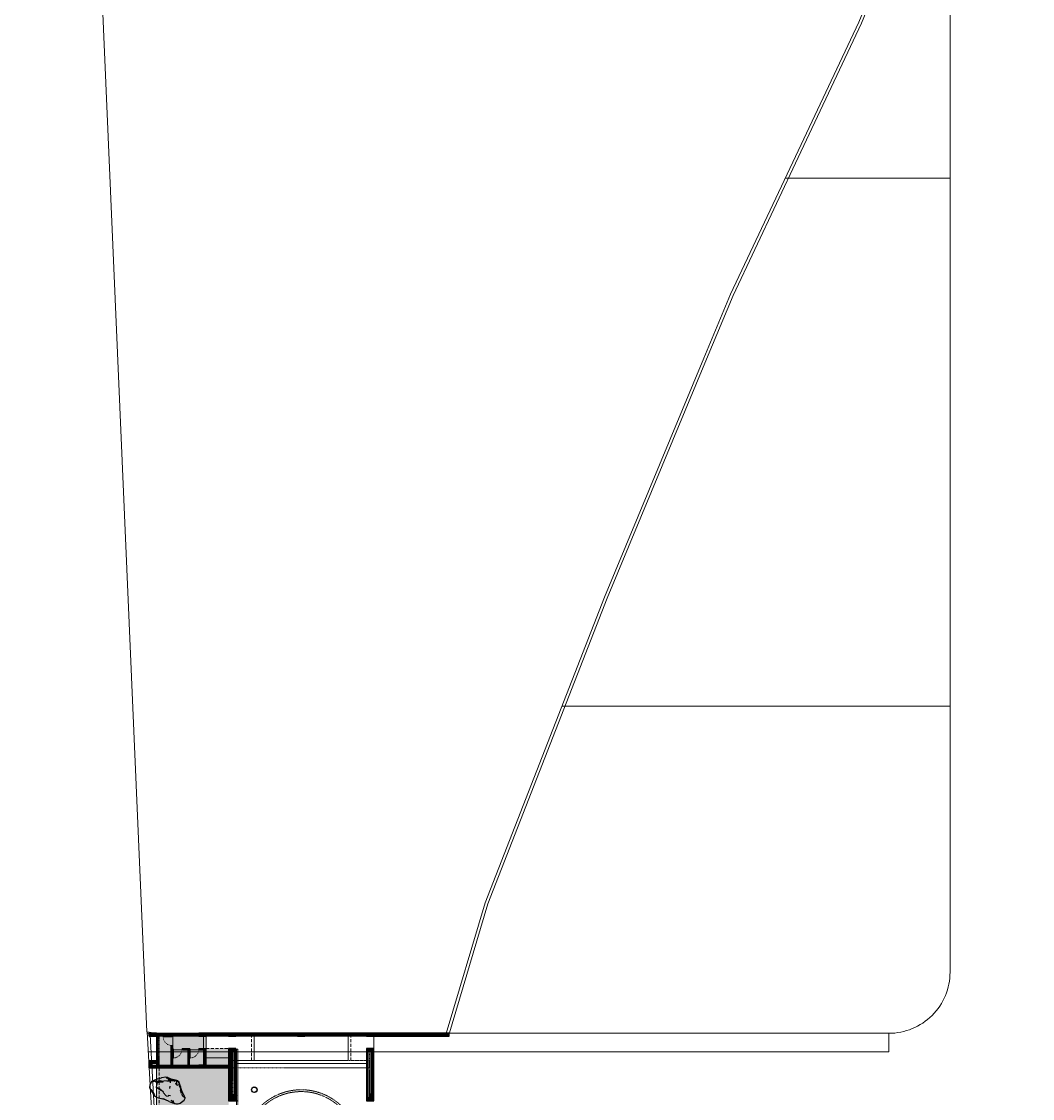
# Model space of a CAD drawing. Header units: metres. Extents: x 5205117 to 5948571, y 646915 to 1143748.
# Drawn here: x 5205117 to 5287567, y 880810 to 968665 of the extents above; entities that cross this region are included whole.
import ezdxf

# ---------------------------------------------------------------- set-up
doc = ezdxf.new("R2010")
doc.units = ezdxf.units.M
doc.header["$MEASUREMENT"] = 0
for name, pattern in [('CONTINOUS', [0]), ('DASHED', [0.75, 0.5, -0.25]), ('DOT', [0.25, 0, -0.25])]:
    doc.linetypes.add(name, pattern=pattern)
for name, color, linetype, lineweight in [('A-Beam line', 2, 'DASHED', 5), ('A-Column', 191, 'CONTINOUS', 30), ('A-Dimension', 135, 'Continuous', 13), ('A-Door', 3, 'Continuous', 15), ('A-Dotted', 43, 'DASHED', 5), ('A-Elevation 1', 4, 'Continuous', 13), ('A-Elevation 2', 163, 'Continuous', 9), ('A-Floor drop', 7, 'Continuous', 5), ('A-Metal', 14, 'Continuous', 0), ('A-Plot', 7, 'CONTINOUS', 5), ('A-Wall', 34, 'Continuous', 30), ('H-Column', 191, 'Continuous', 5), ('H-Hatch', 250, 'Continuous', 0), ('H-Slab bottom lvl + 0000', 250, 'Continuous', 0), ('H-Wall hatch', 33, 'Continuous', 0), ('L-Elevation 1', 63, 'Continuous', 13), ('PLOT', 7, 'Continuous', 5), ('road', 7, 'Continuous', 9)]:
    doc.layers.add(name, color=color, linetype=linetype, lineweight=lineweight)
doc.layers.add('Edges', color=7, linetype='Continuous')

# ---------------------------------------------------------------- blocks, each defined once
blk = doc.blocks.new('A$Cde208810')
at = {"layer": 'H-Hatch', "ltscale": 100}
h = blk.add_hatch(dxfattribs=at)
h.set_pattern_fill('AR-B88', color=256, scale=0.025)
h.set_pattern_definition([(2e-15, (31.7895, 0), (0, 0.2), []), (90, (31.78949, 0), (-0.1, 0.2), [0.2, -0.2])])
h.paths.add_polyline_path([(31.789, 0), (31.789, 3.449), (20.6, 3.449), (20.6, 1.949), (16.949, 1.949), (16.949, 3.449), (13, 3.449), (13, 4.049), (13.23, 4.049), (13.23, 5.874), (0, 5.874), (0, 0)])
blk = doc.blocks.new('A$C70754499')
at = {"layer": 'Edges'}
for p, q in [((-176, 309), (-96, 351)), ((-176, 309), (-112, 339)), ((-96, 351), (-112, 339)), ((9, 430), (-96, 351)), ((72, 469), (9, 430)), ((72, 469), (116, 479)), ((116, 479), (193, 469)), ((213, 457), (157, 451)), ((260, 462), (193, 469)), ((260, 462), (213, 457)), ((348, 443), (213, 457)), ((368, 450), (260, 462)), ((348, 443), (387, 440)), ((429, 430), (368, 450)), ((471, 379), (429, 430)), ((517, 266), (471, 379)), ((-544, 46), (-555, -110)), ((-534, 78), (-544, 46)), ((-508, 122), (-534, 78)), ((-490, 141), (-508, 122)), ((-458, 165), (-490, 141)), ((-448, 169), (-458, 165)), ((-387, 209), (-448, 169)), ((-406, 183), (-448, 169)), ((-406, 183), (-350, 202)), ((-363, 172), (-406, 183)), ((-334, 236), (-387, 209)), ((-289, 195), (-363, 172)), ((-328, 163), (-363, 172)), ((-283, 260), (-334, 236)), ((-289, 195), (-285, 196)), ((-283, 260), (-176, 309)), ((-186, 116), (-130, 167)), ((-98, 215), (-150, 171)), ((37, 214), (-98, 215)), ((52, -59), (0, 0)), ((35, 205), (124, 218)), ((243, 253), (124, 218)), ((124, 218), (242, 230)), ((317, 262), (243, 253)), ((272, 19), (346, 103)), ((333, 32), (285, -26)), ((377, 167), (333, 233)), ((333, 32), (378, 102)), ((333, 32), (355, 65)), ((346, 103), (377, 167)), ((355, 65), (378, 102)), ((361, 58), (425, 153)), ((378, 102), (425, 153)), ((378, 102), (388, 117)), ((388, 117), (421, 171)), ((453, 74), (402, -31)), ((455, 185), (421, 171)), ((425, 153), (427, 155)), ((427, 155), (455, 185)), ((427, 155), (493, 184)), ((453, 74), (511, 223)), ((455, 185), (493, 184)), ((480, 218), (496, 262)), ((480, 218), (493, 184)), ((496, 262), (517, 266)), ((511, 223), (517, 266)), ((-555, -110), (-530, -165)), ((-530, -165), (-521, -177)), ((-521, -177), (-462, -156)), ((-521, -177), (-457, -193)), ((-462, -156), (-420, -155)), ((-390, -205), (-457, -193)), ((-420, -155), (-380, -185)), ((-390, -205), (-297, -242)), ((-363, -210), (-390, -205)), ((-389, -191), (-343, -219)), ((-345, -178), (-254, -224)), ((-343, -219), (-260, -254)), ((-297, -242), (-116, -319)), ((-290, -209), (-221, -260)), ((-260, -254), (-246, -261)), ((-260, -254), (-257, -255)), ((-246, -261), (-257, -255)), ((-246, -261), (-193, -286)), ((-221, -260), (-138, -278)), ((-221, -260), (-161, -286)), ((-193, -286), (-116, -319)), ((-161, -286), (-153, -290)), ((-153, -290), (-121, -312)), ((-153, -290), (-102, -314)), ((-121, -312), (-50, -336)), ((-116, -319), (-23, -358)), ((-102, -314), (-88, -238)), ((-52, -335), (-102, -314)), ((-88, -238), (-6, -265)), ((-88, -238), (26, -301)), ((-60, -238), (-4, -250)), ((-52, -335), (24, -320)), ((-28, -337), (24, -320)), ((24, -320), (73, -296)), ((38, -326), (106, -285)), ((53, -270), (89, -262)), ((89, -262), (155, -169)), ((89, -262), (104, -248)), ((190, -164), (104, -248)), ((106, -285), (126, -263)), ((155, -169), (112, -133)), ((126, -263), (179, -207)), ((126, -263), (150, -249)), ((216, -217), (150, -249)), ((155, -169), (220, -88)), ((179, -207), (196, -188)), ((179, -207), (247, -201)), ((285, -26), (190, -164)), ((227, -164), (196, -188)), ((247, -201), (216, -217)), ((234, -159), (227, -164)), ((227, -164), (268, -171)), ((268, -171), (234, -159)), ((247, -201), (250, -201)), ((281, -183), (250, -201)), ((268, -171), (301, -137)), ((281, -183), (328, -144)), ((328, -144), (402, -31)), ((9, -349), (-23, -358)), ((-7, -345), (-13, -347)), ((-7, -345), (34, -329)), ((9, -349), (38, -326)), ((34, -329), (38, -326))]:
    blk.add_line(p, q, dxfattribs=at)
blk = doc.blocks.new('A$C7FA71147')
at = {"layer": 'A-Door'}
for p, q in [((0, 860), (819, 860)), ((0, 860), (0, 820)), ((0, 820), (819, 820)), ((819, 820), (819, 860))]:
    blk.add_line(p, q, dxfattribs=at)
for points in [[(40, 860), (-40, 860), (-40, 900), (40, 900)], [(40, 40), (-40, 40), (-40, 0), (40, 0)]]:
    blk.add_lwpolyline(points, close=True, dxfattribs=at)
at = {"layer": 'A-Door', "linetype": 'DOT'}
blk.add_arc((0, 860), 820, 270, 357.20119, dxfattribs=at)
blk = doc.blocks.new('A$C201b412b')
at = {"layer": 'A-Dotted', "ltscale": 0.5}
blk.add_line((0, 0.83), (32.019, 0.83), dxfattribs=at)
at = {"layer": 'L-Elevation 1', "ltscale": 5}
blk.add_line((0, 0.6), (31.789, 0.6), dxfattribs=at)

msp = doc.modelspace()

# ---------------------------------------------------------------- hatches: boundary and pattern name
at = {"layer": 'H-Column'}
h = msp.add_hatch(dxfattribs=at)
h.set_pattern_fill('ANSI31', color=256, scale=100, angle=-90)
h.set_pattern_definition([(315, (-9164201.915, -217952.712), (8.838834765, 8.838834765), [])])
h.paths.add_polyline_path([(5221999.5, 862695.3), (5221999.5, 862465.5), (5222599.5, 862465.5), (5222599.5, 862695.3)])
h.paths.add_polyline_path([(5221999.5, 866575.3), (5221999.5, 866345.6), (5222599.5, 866345.6), (5222599.5, 866575.3)])
h.paths.add_polyline_path([(5217604.6, 851505.6), (5217374.9, 851505.6), (5217374.9, 850905.6), (5217604.6, 850905.6)])
h.paths.add_polyline_path([(5224099.2, 851505.6), (5223869.5, 851505.6), (5223869.5, 850905.6), (5224099.2, 850905.6)])
h.paths.add_polyline_path([(5219804.2, 851505.6), (5219574.5, 851505.6), (5219574.5, 850905.6), (5219804.2, 850905.6)])
h.paths.add_polyline_path([(5224099.2, 853735.6), (5223869.5, 853735.6), (5223869.5, 853135.6), (5224099.2, 853135.6)])
h.paths.add_polyline_path([(5224099.2, 858095.8), (5223869.5, 858095.8), (5223869.5, 857495.8), (5224099.2, 857495.8)])
h.paths.add_polyline_path([(5219804.2, 853735.6), (5219574.5, 853735.6), (5219574.5, 853135.6), (5219804.2, 853135.6)])
h.paths.add_polyline_path([(5219804.2, 858095.8), (5219574.5, 858095.8), (5219574.5, 857495.8), (5219804.2, 857495.8)])
h.paths.add_polyline_path([(5219574.5, 862695.5), (5219574.5, 862465.8), (5220174.5, 862465.8), (5220174.5, 862695.5)])
h.paths.add_polyline_path([(5219574.5, 866575.3), (5219574.5, 866345.6), (5220174.5, 866345.6), (5220174.5, 866575.3)])
h.paths.add_polyline_path([(5219574.5, 870295.3), (5219574.5, 870065.5), (5220174.5, 870065.5), (5220174.5, 870295.3)])
h.paths.add_polyline_path([(5233249.4, 868955.3), (5233249.4, 868725.5), (5233849.4, 868725.5), (5233849.4, 868955.3)])
h.paths.add_polyline_path([(5233249.4, 872970.3), (5233249.4, 872740.5), (5233849.4, 872740.5), (5233849.4, 872970.3)])
h.paths.add_polyline_path([(5233249.4, 880850.3), (5233249.4, 880620.5), (5233849.4, 880620.5), (5233849.4, 880850.3)])
h.paths.add_polyline_path([(5233249.4, 886125.3), (5233249.4, 885895.5), (5233849.4, 885895.5), (5233849.4, 886125.3)])
h.paths.add_polyline_path([(5233249.4, 884895.3), (5233249.4, 884665.5), (5233849.4, 884665.5), (5233849.4, 884895.3)])
h.paths.add_polyline_path([(5219574.5, 886125.3), (5219574.5, 885895.5), (5220174.5, 885895.4), (5220174.5, 886125.1)])
h.paths.add_polyline_path([(5215525.1, 886125.3), (5215525.1, 885895.5), (5216125.1, 885895.5), (5216125.1, 886125.3)])
h.paths.add_polyline_path([(5221999.5, 886125.3), (5221999.5, 885895.5), (5222599.5, 885895.5), (5222599.5, 886125.3)])
h.paths.add_polyline_path([(5221999.5, 868955), (5221999.5, 868725.3), (5222599.5, 868725.3), (5222599.5, 868955)])
h.paths.add_polyline_path([(5221999.5, 872970.3), (5221999.5, 872740.5), (5222599.5, 872740.5), (5222599.5, 872970.3)])
h.paths.add_polyline_path([(5221999.5, 880849.5), (5221999.5, 880619.8), (5222599.5, 880619.8), (5222599.5, 880849.5)])
h.paths.add_polyline_path([(5221999.5, 884895.3), (5221999.5, 884665.5), (5222599.5, 884665.5), (5222599.5, 884895.3)])
h.paths.add_polyline_path([(5215755.1, 883895.2), (5215755.1, 883295.1), (5215525.1, 883295.1), (5215525.1, 883895.2)])
h.paths.add_polyline_path([(5227624.5, 886125.3), (5227624.5, 885895.5), (5228224.5, 885895.5), (5228224.5, 886125.3)])
h.paths.add_polyline_path([(5219574.5, 883524.8), (5219574.5, 883295.1), (5220174.5, 883295.1), (5220174.5, 883524.8)])
h.paths.add_polyline_path([(5239399.7, 886125.3), (5239399.7, 885895.3), (5239999.7, 885895.3), (5239999.7, 886125.3)])
h.paths.add_polyline_path([(5222369.5, 853365.6), (5222369.5, 853135.6), (5222599.5, 853135.6), (5222599.5, 853365.6)])
h.paths.add_polyline_path([(5222369.5, 858095.8), (5222369.5, 857865.8), (5222599.5, 857865.8), (5222599.5, 858095.8)])
at = {"layer": 'H-Slab bottom lvl + 0000', "ltscale": 0.5}
h = msp.add_hatch(dxfattribs=at)
h.set_pattern_fill('SACNCR', color=256, scale=763, angle=-90)
h.set_pattern_definition([(315, (5196610.086, 915881.476), (50.58023, 50.58023), []), (315, (5196610.086, 915830.895), (50.58023, 50.58023), [0, -71.53125])])
h.paths.add_polyline_path([(5218694.5, 883524.5), (5218694.5, 884780.1), (5218174.9, 884780.1), (5217444.5, 884780.3), (5217444.5, 883524.8)])
h.paths.add_polyline_path([(5219574.5, 883524.7), (5219574.5, 883524.8), (5220059.5, 883524.8), (5220059.5, 884780.3), (5219574.7, 884780.3), (5218809.5, 884780.3), (5218809.5, 883524.5)])
h.paths.add_polyline_path([(5219574.7, 884780.3), (5219574.7, 884895.3), (5220174.5, 884895.3), (5220178.5, 884895.3), (5220178.5, 885895.3), (5220174.5, 885895.3), (5216240.1, 885894.8), (5216241, 883525.1), (5217329.5, 883524.9), (5217329.5, 885095.2), (5217444.5, 885095.3), (5217444.5, 884780.4), (5218279.2, 884780.1), (5218279.2, 884895.1), (5218809.5, 884895.2), (5218809.5, 884780.4)])
h.paths.add_polyline_path([(5221999.5, 883524.3), (5221999.5, 884895.3), (5220174.5, 884895.5), (5220174.5, 883524.5)])
h.paths.add_polyline_path([(5222599.5, 855365.6), (5222599.5, 853365.6), (5223869.5, 853365.6), (5223869.5, 855365.6)])
h.paths.add_polyline_path([(5219804.2, 857865.8), (5219804.2, 853365.6), (5222369.5, 853365.6), (5222369.5, 857865.8)])
at = {"layer": 'H-Wall hatch', "ltscale": 0.5}
h = msp.add_hatch(dxfattribs=at)
h.set_pattern_fill('ANSI32', color=256, scale=200, angle=-90)
h.set_pattern_definition([(315, (-9164201.915, -217952.71), (53.0330086, 53.0330086), []), (315, (-9164201.915, -217988.07), (53.0330086, 53.0330086), [])])
h.paths.add_polyline_path([(5221999.5, 885895.3), (5221999.5, 886125.3), (5220174.5, 886125.3), (5220174.5, 885895.3)])
h.paths.add_polyline_path([(5222599.5, 868955), (5222599.5, 872740.5), (5222484.5, 872740.5), (5222484.5, 868955)])
h.paths.add_polyline_path([(5222599.5, 856680.6), (5222599.5, 857865.8), (5222484.5, 857865.8), (5222484.5, 856680.6)])
h.paths.add_polyline_path([(5233249.4, 885895.3), (5233249.4, 886125.3), (5228224.5, 886125.3), (5228224.5, 885895.3)])
h.paths.add_polyline_path([(5227624.5, 885895.3), (5227624.5, 886125.3), (5222599.5, 886125.3), (5222599.5, 885895.3)])
h.paths.add_polyline_path([(5233849.4, 880850.3), (5233849.4, 884665.5), (5233619.4, 884665.5), (5233619.4, 881150.3), (5233499.4, 881150.3), (5233499.4, 880850.3)])
h.paths.add_polyline_path([(5233849.4, 868955.3), (5233849.4, 872740.5), (5233499.4, 872740.3), (5233499.4, 872440.3), (5233619.4, 872440.3), (5233619.4, 868955.3)])
h.paths.add_polyline_path([(5233364.4, 868955.1), (5233364.4, 872740.4), (5233249.4, 872740.5), (5233249.4, 868955.3)])
h.paths.add_polyline_path([(5222229.5, 868955), (5222229.5, 872440.3), (5222349.5, 872440.3), (5222349.5, 872740.3), (5221999.5, 872740.5), (5221999.5, 868955)])
h.paths.add_polyline_path([(5220174.5, 866575.3), (5220174.5, 870065.5), (5219944.5, 870065.5), (5219944.5, 866575.3)])
h.paths.add_polyline_path([(5219689.5, 866575.3), (5219689.5, 870065.5), (5219574.5, 870065.5), (5219574.5, 866575.3)])
h.paths.add_polyline_path([(5219804.2, 858095.8), (5219804.5, 858095.8), (5219804.5, 862465.8), (5219574.5, 862465.8), (5219574.5, 858095.8)])
h.paths.add_polyline_path([(5222369.5, 857865.8), (5222369.5, 858095.8), (5219804.5, 858095.8), (5219804.5, 858095.8), (5219804.4, 857865.8)])
h.paths.add_polyline_path([(5219804.5, 853735.6), (5219804.5, 857495.8), (5219574.5, 857495.8), (5219574.5, 853735.6)])
h.paths.add_polyline_path([(5224099.5, 853735.6), (5224099.5, 857495.8), (5223869.5, 857495.8), (5223869.5, 853735.6)])
h.paths.add_polyline_path([(5224099.5, 851505.6), (5224099.5, 853135.6), (5223869.5, 853135.6), (5223869.5, 851505.6)])
h.paths.add_polyline_path([(5223869.5, 850905.6), (5223869.5, 851135.6), (5221569.5, 851135.6), (5221569.5, 851685.6), (5221454.5, 851685.6), (5221454.5, 850905.6)])
h.paths.add_polyline_path([(5220454.5, 850905.6), (5220454.5, 851135.6), (5219804.2, 851135.6), (5219804.2, 850905.6)])
h.paths.add_polyline_path([(5220454.5, 853135.6), (5220454.6, 853250.6), (5219804.3, 853250.6), (5219804.2, 853135.6)])
h.paths.add_polyline_path([(5219804.5, 851505.6), (5219804.5, 853135.6), (5219804.2, 853135.6), (5219574.5, 853135.6), (5219574.5, 851505.6)])
h.paths.add_polyline_path([(5219574.5, 850905.6), (5219574.5, 851135.6), (5217604.6, 851135.6), (5217604.6, 850905.6)])
h.paths.add_polyline_path([(5220174.5, 883524.8), (5220174.5, 884895.3), (5219574.7, 884895.3), (5219574.7, 884780.3), (5220059.5, 884780.3), (5220059.5, 883524.8)])
h.paths.add_polyline_path([(5222599.5, 880849.5), (5222599.5, 884665.5), (5222484.5, 884665.5), (5222484.5, 880849.5)])
h.paths.add_polyline_path([(5222229.5, 881150.3), (5222229.5, 884665.5), (5221999.5, 884665.5), (5221999.5, 883524.3), (5220174.5, 883524.5), (5220174.5, 883295.1), (5221999.5, 883295.1), (5221999.5, 880849.5), (5222349.5, 880850.3), (5222349.5, 881150.3)])
h.paths.add_polyline_path([(5233849.4, 886125.4), (5233849.4, 885895.4), (5239399.7, 885895.3), (5239399.7, 886125.3)])
h.paths.add_polyline_path([(5217444.5, 885095.3), (5217329.5, 885095.3), (5217329.5, 883524.8), (5216241, 883525), (5216240.1, 885895.6), (5216125.1, 885895.5), (5216125.9, 883895.4), (5215755.1, 883895.2), (5215754.9, 883780.2), (5216125.7, 883779.9), (5216126, 883524.9), (5215755.1, 883525.1), (5215755.1, 883295.1), (5219574.5, 883295.1), (5219574.5, 883524.7), (5218809.5, 883524.5), (5218809.5, 884895.1), (5218279.2, 884895.1), (5218279.2, 884780.1), (5218694.5, 884780.1), (5218694.5, 883524.5), (5217444.5, 883524.8)])
h.paths.add_polyline_path([(5217329.5, 885895.3), (5217444.5, 885895.3), (5217444.5, 885895.3), (5219574.5, 885895.3), (5219574.5, 886125.3), (5216125.1, 886125.3), (5216125.1, 885895.3), (5217329.5, 885895.3)])
h.paths.add_polyline_path([(5222484.5, 855480.6), (5222484.5, 854165.3), (5222599.5, 854165.3), (5222599.5, 855365.6), (5223269.5, 855365.6), (5223269.5, 855480.6)])
h.paths.add_polyline_path([(5233364.4, 880850.3), (5233364.4, 884665.3), (5233479.4, 884665.3), (5233479.4, 884665.5), (5233249.4, 884665.5), (5233249.4, 880850.3)])
h.paths.add_polyline_path([(5217604.6, 851390.6), (5219574.5, 851390.6), (5219574.5, 851505.6), (5217604.6, 851505.6)])
h.paths.add_polyline_path([(5222599.5, 858095.8), (5222599.5, 857865.8), (5223869.5, 857865.8), (5223869.5, 858095.8)])
h.paths.add_polyline_path([(5222599.5, 853365.6), (5222599.5, 853135.6), (5223869.5, 853135.6), (5223869.5, 853365.6)])
h.paths.add_polyline_path([(5222229.5, 861760.5), (5222229.5, 862465.5), (5221999.5, 862465.5), (5221999.5, 861645.5), (5222599.5, 861645.5), (5222599.5, 862465.5), (5222484.5, 862465.5), (5222484.5, 861760.5)])
h.paths.add_polyline_path([(5222229.5, 866575.3), (5222229.5, 867280.6), (5222484.5, 867280.6), (5222484.5, 866575.3), (5222599.5, 866575.3), (5222599.5, 867395.6), (5221999.5, 867395.6), (5221999.5, 866575.3)])
h.paths.add_polyline_path([(5222369.5, 853250.8), (5221454.5, 853250.8), (5221454.5, 852585.6), (5221569.5, 852585.6), (5221569.5, 853135.6), (5222369.5, 853135.6)])

# ---------------------------------------------------------------- linework, layer by layer
at = {"layer": 'A-Beam line', "ltscale": 5}
for points in [[(5216125.1, 886125.3), (5216125.1, 885895.3), (5219574.5, 885895.3), (5219574.5, 886125.3)], [(5216125.1, 885895.5), (5216125.1, 883525.1), (5216355.1, 883525.1), (5216355.1, 885895.5)], [(5219944.5, 885895.3), (5219944.5, 883524.8), (5220174.5, 883524.8), (5220174.5, 885895.3)], [(5222599.5, 886125.3), (5222599.5, 885895.5), (5227624.5, 885895.5), (5227624.5, 886125.3)], [(5228224.5, 886125.3), (5228224.5, 885895.3), (5233249.4, 885895.3), (5233249.4, 886125.3)], [(5233849.4, 886125.3), (5233849.4, 885895.3), (5239399.7, 885895.3), (5239399.7, 886125.3)], [(5215755.1, 883895.2), (5215755.1, 883664.9), (5216125.5, 883664.9), (5216125.5, 883895.2)], [(5221999.5, 884665.5), (5221999.5, 880849.5), (5222349.5, 880849.7), (5222349.5, 884665.8)], [(5222349.5, 883894.6), (5222349.5, 883295.1), (5233499.4, 883295.1), (5233499.4, 883894.6)], [(5233499.4, 884665.5), (5233499.4, 880850.3), (5233849.4, 880850.3), (5233849.4, 884665.5)], [(5215755.1, 883525.1), (5215755.1, 883295.1), (5219574.5, 883295.1), (5219574.5, 883525.1)], [(5220174.5, 883524.5), (5220174.5, 883295.1), (5221999.5, 883295.1), (5221999.5, 883524.5)]]:
    msp.add_lwpolyline(points, close=True, dxfattribs=at)
at = {"layer": 'A-Column', "ltscale": 5}
for points in [[(5215525.1, 886125.3), (5215525.1, 885895.5), (5216125.1, 885895.5), (5216125.1, 886125.3)], [(5219574.5, 886125.3), (5219574.5, 885895.5), (5220174.5, 885895.5), (5220174.5, 886125.3)], [(5221999.5, 886125.3), (5221999.5, 885895.5), (5222599.5, 885895.5), (5222599.5, 886125.3)], [(5227624.5, 886125.3), (5227624.5, 885895.5), (5228224.5, 885895.5), (5228224.5, 886125.3)], [(5233249.4, 886125.3), (5233249.4, 885895.5), (5233849.4, 885895.5), (5233849.4, 886125.3)], [(5239399.7, 886125.3), (5239399.7, 885895.3), (5239999.7, 885895.3), (5239999.7, 886125.3)], [(5221999.5, 884895.3), (5221999.5, 884665.5), (5222599.5, 884665.5), (5222599.5, 884895.3)], [(5233249.4, 884895.3), (5233249.4, 884665.5), (5233849.4, 884665.5), (5233849.4, 884895.3)], [(5215755.1, 883895.2), (5215755.1, 883295.1), (5215525.1, 883295.1), (5215525.1, 883895.2)], [(5219574.5, 883524.8), (5219574.5, 883295.1), (5220174.5, 883295.1), (5220174.5, 883524.8)], [(5221999.5, 880849.5), (5221999.5, 880619.8), (5222599.5, 880619.8), (5222599.5, 880849.5)], [(5233249.4, 880850.3), (5233249.4, 880620.5), (5233849.4, 880620.5), (5233849.4, 880850.3)]]:
    msp.add_lwpolyline(points, close=True, dxfattribs=at)
at = {"layer": 'A-Dotted', "ltscale": 500}
for p, q in [((5223869.5, 883894.5), (5223869.5, 885895.3)), ((5231979.4, 883894.5), (5231979.4, 885895.3)), ((5220178.5, 884895.5), (5221999.5, 884895.3)), ((5223869.5, 883894.5), (5222599.5, 883894.5)), ((5231979.4, 883894.5), (5233249.4, 883894.5))]:
    msp.add_line(p, q, dxfattribs=at)
at = {"layer": 'A-Dotted', "ltscale": 5}
for radius in [4725, 4575]:
    msp.add_circle((5227924.5, 876795.3), radius, dxfattribs=at)
at = {"layer": 'A-Elevation 1', "ltscale": 5}
msp.add_line((5220174.5, 884124.5), (5221999.5, 884124.3), dxfattribs=at)
at = {"layer": 'A-Elevation 2', "ltscale": 5}
for p, q in [((5220174.5, 884895.3), (5220174.5, 885895.3)), ((5224099.5, 883894.5), (5224099.5, 885895.3)), ((5231749.4, 883894.5), (5231749.4, 885895.3)), ((5233849.4, 884895.3), (5233849.4, 885895.3)), ((5231749.4, 883894.5), (5224099.5, 883894.5)), ((5233249.4, 883664.5), (5222599.5, 883664.5))]:
    msp.add_line(p, q, dxfattribs=at)
at = {"layer": 'A-Floor drop', "ltscale": 5}
for p, q in [((5217444.5, 885095.3), (5217444.5, 885895.3)), ((5218244.5, 884780.1), (5217444.5, 884780.3)), ((5219609.5, 884780.3), (5218809.5, 884780.3))]:
    msp.add_line(p, q, dxfattribs=at)
at = {"layer": 'A-Metal', "ltscale": 5}
msp.add_lwpolyline([(5222649.5, 884844.3), (5222649.5, 880620.3), (5222749.5, 880620.3), (5222749.5, 884844.3)], close=True, dxfattribs=at)
at = {"layer": 'A-Metal', "linetype": 'DASHED', "ltscale": 5}
msp.add_lwpolyline([(5222649.5, 881076.3), (5222649.5, 876801.3), (5222749.5, 876801.3), (5222749.5, 881076.3)], close=True, dxfattribs=at)
at = {"layer": 'A-Metal', "lineweight": 30, "ltscale": 5}
for radius in [225, 215]:
    msp.add_circle((5224099.5, 881520.4), radius, dxfattribs=at)
at = {"layer": 'A-Plot', "linetype": 'Continuous'}
msp.add_line((5215515.1, 886125.3), (5215352.7, 886125.3), dxfattribs=at)
at = {"layer": 'A-Plot'}
for points in [[(5408411.6, 1096412.9), (5385093.3, 1095027.1), (5375505.6, 1095063.9), (5281844.6, 1110110.7), (5272837.5, 1025475.7), (5272526.4, 1022505.9), (5278635.7, 1023546.7), (5280847.9, 1023234.6), (5280594.1, 1002999.5), (5280168.7, 985082.5), (5273404.2, 968616.5), (5268236.8, 957658.9), (5262936.1, 946418.9), (5260771.7, 941208.7), (5252673.1, 921713.7), (5242923, 896771.5), (5239760.9, 886121.1), (5216164.7, 886121.1), (5215349.6, 886240.5), (5216581.5, 864439.1)], [(5408428.8, 1096183.5), (5385099.7, 1094797.1), (5375486.8, 1094834), (5282047.7, 1109845.1), (5273066.3, 1025451.5), (5272786.7, 1022783.6), (5278632.4, 1023779.4), (5281080.4, 1023434), (5280824.1, 1002995.3), (5280397.6, 985034.5), (5273614.7, 968523.6), (5268444.8, 957560.8), (5263146.5, 946325.7), (5260984.1, 941120.5), (5252886.4, 921627.7), (5243140.8, 896696.8), (5239932.5, 885891.1), (5216147.9, 885891.1), (5215595.1, 885972.1), (5216811.1, 864452.3)]]:
    msp.add_lwpolyline(points, dxfattribs=at)
at = {"layer": 'A-Wall', "ltscale": 5}
for p, q in [((5215525.1, 886125.3), (5220174.5, 886125.3)), ((5215525.1, 885895.3), (5215525.1, 886125.3)), ((5216125.1, 885895.5), (5215525.1, 885895.3)), ((5216125.1, 885895.5), (5216125.1, 883895.2)), ((5216240.1, 885895.6), (5216241, 883525.1)), ((5220174.5, 885895.3), (5216240.1, 885895.3)), ((5220174.5, 886125.3), (5220174.5, 885895.3)), ((5227624.5, 886125.3), (5222599.5, 886125.3)), ((5227624.5, 885895.3), (5222599.5, 885895.3)), ((5233249.4, 886125.3), (5228224.5, 886125.3)), ((5233249.4, 885895.3), (5228224.5, 885895.3)), ((5239399.7, 886125.3), (5233849.4, 886125.4)), ((5233849.4, 885895.4), (5239399.7, 885895.3)), ((5217329.5, 883524.8), (5217329.5, 885095.3)), ((5217329.5, 885095.3), (5217444.5, 885095.3)), ((5217444.5, 883524.8), (5217444.5, 885095.3)), ((5218244.5, 884780.1), (5218244.5, 884895.1)), ((5218244.5, 884895.1), (5218809.5, 884895.1)), ((5218244.5, 884780.1), (5218694.5, 884780.1)), ((5218694.5, 883524.5), (5218694.5, 884780.1)), ((5218809.5, 883524.5), (5218809.5, 884895.1)), ((5219609.5, 884895.3), (5220174.5, 884895.3)), ((5219609.5, 884780.3), (5219609.5, 884895.3)), ((5219609.5, 884780.3), (5220059.5, 884780.3)), ((5220059.5, 883524.5), (5220059.5, 884780.3)), ((5220174.5, 883524.5), (5220174.5, 884895.3)), ((5221999.5, 884895.3), (5221999.5, 883524.3)), ((5215525.1, 883295.1), (5215525.1, 883895.1)), ((5215755.1, 883895.4), (5216125.1, 883895.2)), ((5222229.5, 884665.2), (5222229.5, 880850.3)), ((5222484.5, 880850.3), (5222484.5, 884665.2)), ((5222599.5, 880850.3), (5222599.5, 884665.2)), ((5233249.4, 884665.3), (5233249.4, 880850.3)), ((5233364.4, 884665.3), (5233364.4, 880850.3)), ((5233619.4, 880850.3), (5233619.4, 884665.3)), ((5233849.4, 880850.3), (5233849.4, 884665.3)), ((5215525.1, 883295.1), (5221999.5, 883295.1)), ((5215755.1, 883780), (5216125.1, 883779.4)), ((5215755.1, 883525.1), (5215755.1, 883665.1)), ((5215755.1, 883525.1), (5216125.1, 883525.1)), ((5216125.1, 883779.4), (5216125.1, 883525.1)), ((5216241, 883525.1), (5217329.5, 883524.9)), ((5217444.5, 883524.8), (5218694.5, 883524.5)), ((5218809.5, 883524.5), (5220059.5, 883524.8)), ((5220174.5, 883524.5), (5221999.5, 883524.3)), ((5221999.5, 883295.1), (5221999.5, 880849.5)), ((5222229.5, 881150.3), (5222349.5, 881150.3)), ((5222349.5, 881150.3), (5222349.5, 880850.3)), ((5233619.4, 881150.3), (5233499.4, 881150.3)), ((5233499.4, 881150.3), (5233499.4, 880850.3))]:
    msp.add_line(p, q, dxfattribs=at)
for points in [[(5221995.5, 886125.3), (5220174.5, 886125.3)], [(5221995.5, 885895.3), (5220174.5, 885895.3)]]:
    msp.add_lwpolyline(points, dxfattribs=at)
at = {"layer": 'PLOT', "ltscale": 0.5}
for p, q in [((5215348.5, 886244.8), (5205117, 1122349.9)), ((5280846.9, 955887.9), (5267398.5, 955887.9)), ((5280846.9, 912825.3), (5249195.9, 912825.3))]:
    msp.add_line(p, q, dxfattribs=at)
at = {"layer": 'road', "ltscale": 0.5}
msp.add_line((5275846.9, 884625.3), (5215440, 884625.3), dxfattribs=at)
msp.add_lwpolyline([(5280846.9, 1100749.3), (5280846.9, 891125.3, -0.4142136), (5275846.9, 886125.3), (5239759.8, 886125.3)], format="xyb", dxfattribs=at)
msp.add_lwpolyline([(5275846.9, 886125.3), (5275846.9, 884625.3)], dxfattribs=at)

# ---------------------------------------------------------------- block references
at = {"layer": 'A-Dimension', "ltscale": 5, "xscale": 1000, "yscale": 1000, "zscale": 1000, "rotation": 270}
for name, p in [('A$C201b412b', (5215525.1, 883294.8)), ('A$Cde208810', (5216125.1, 883294.8))]:
    msp.add_blockref(name, p, dxfattribs=at)
at = {"layer": 'A-Door', "ltscale": 5, "xscale": -0.8888921705165133, "yscale": 0.8888921705165133, "zscale": 0.8888921705165129}
msp.add_blockref('A$C7FA71147', (5217387.1, 885095.3), dxfattribs=at)
at = {"layer": 'A-Door', "ltscale": 5, "xscale": -0.8888921705165133, "yscale": 0.8888921705165133, "zscale": 0.8888921705165129, "rotation": 90}
for p in [(5218244.5, 884837.8), (5219609.5, 884837.8)]:
    msp.add_blockref('A$C7FA71147', p, dxfattribs=at)
at = {"layer": 'Edges', "ltscale": 5, "xscale": 2.7, "yscale": 2.7, "zscale": 2.7, "rotation": 131.1393627050002}
msp.add_blockref('A$C70754499', (5217176.1, 881610.8), dxfattribs=at)

doc.saveas('drawing.dxf')
